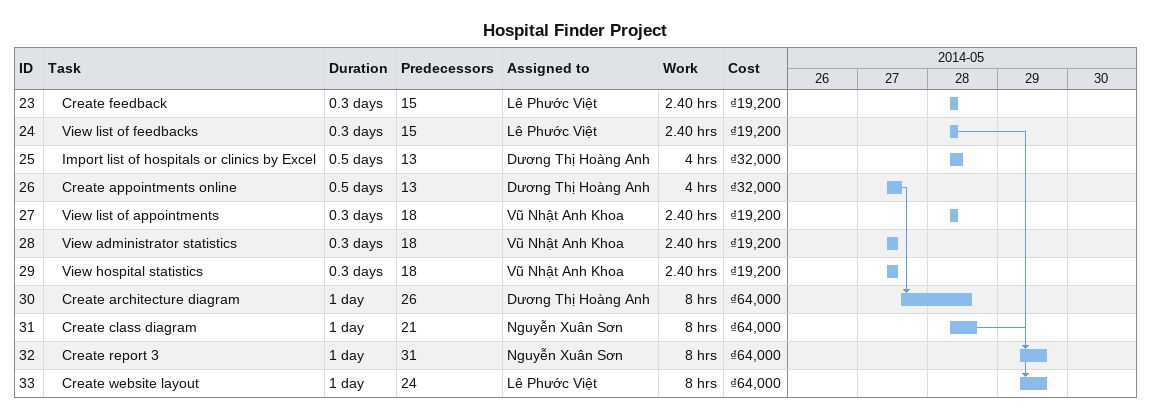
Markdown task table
Hospital Finder Project

| ID | Level | Task | Duration | Start | Finish | Predecessors | Resources | Work (h) | Cost (₫) |
|---|---|---|---|---|---|---|---|---|---|
| 23 | 2 | Create feedback | 0.3d | 2014-05-28 | 2014-05-28 | 15 | Lê Phước Việt | 2.40 | 19200 |
| 24 | 2 | View list of feedbacks | 0.3d | 2014-05-28 | 2014-05-28 | 15 | Lê Phước Việt | 2.40 | 19200 |
| 25 | 2 | Import list of hospitals or clinics by Excel | 0.5d | 2014-05-28 | 2014-05-28 | 13 | Dương Thị Hoàng Anh | 4 | 32000 |
| 26 | 2 | Create appointments online | 0.5d | 2014-05-27 | 2014-05-27 | 13 | Dương Thị Hoàng Anh | 4 | 32000 |
| 27 | 2 | View list of appointments | 0.3d | 2014-05-28 | 2014-05-28 | 18 | Vũ Nhật Anh Khoa | 2.40 | 19200 |
| 28 | 2 | View administrator statistics | 0.3d | 2014-05-27 | 2014-05-27 | 18 | Vũ Nhật Anh Khoa | 2.40 | 19200 |
| 29 | 2 | View hospital statistics | 0.3d | 2014-05-27 | 2014-05-27 | 18 | Vũ Nhật Anh Khoa | 2.40 | 19200 |
| 30 | 2 | Create architecture diagram | 1d | 2014-05-27 | 2014-05-28 | 26 | Dương Thị Hoàng Anh | 8 | 64000 |
| 31 | 2 | Create class diagram | 1d | 2014-05-28 | 2014-05-28 | 21 | Nguyễn Xuân Sơn | 8 | 64000 |
| 32 | 2 | Create report 3 | 1d | 2014-05-29 | 2014-05-29 | 31 | Nguyễn Xuân Sơn | 8 | 64000 |
| 33 | 2 | Create website layout | 1d | 2014-05-29 | 2014-05-29 | 24 | Lê Phước Việt | 8 | 64000 |
